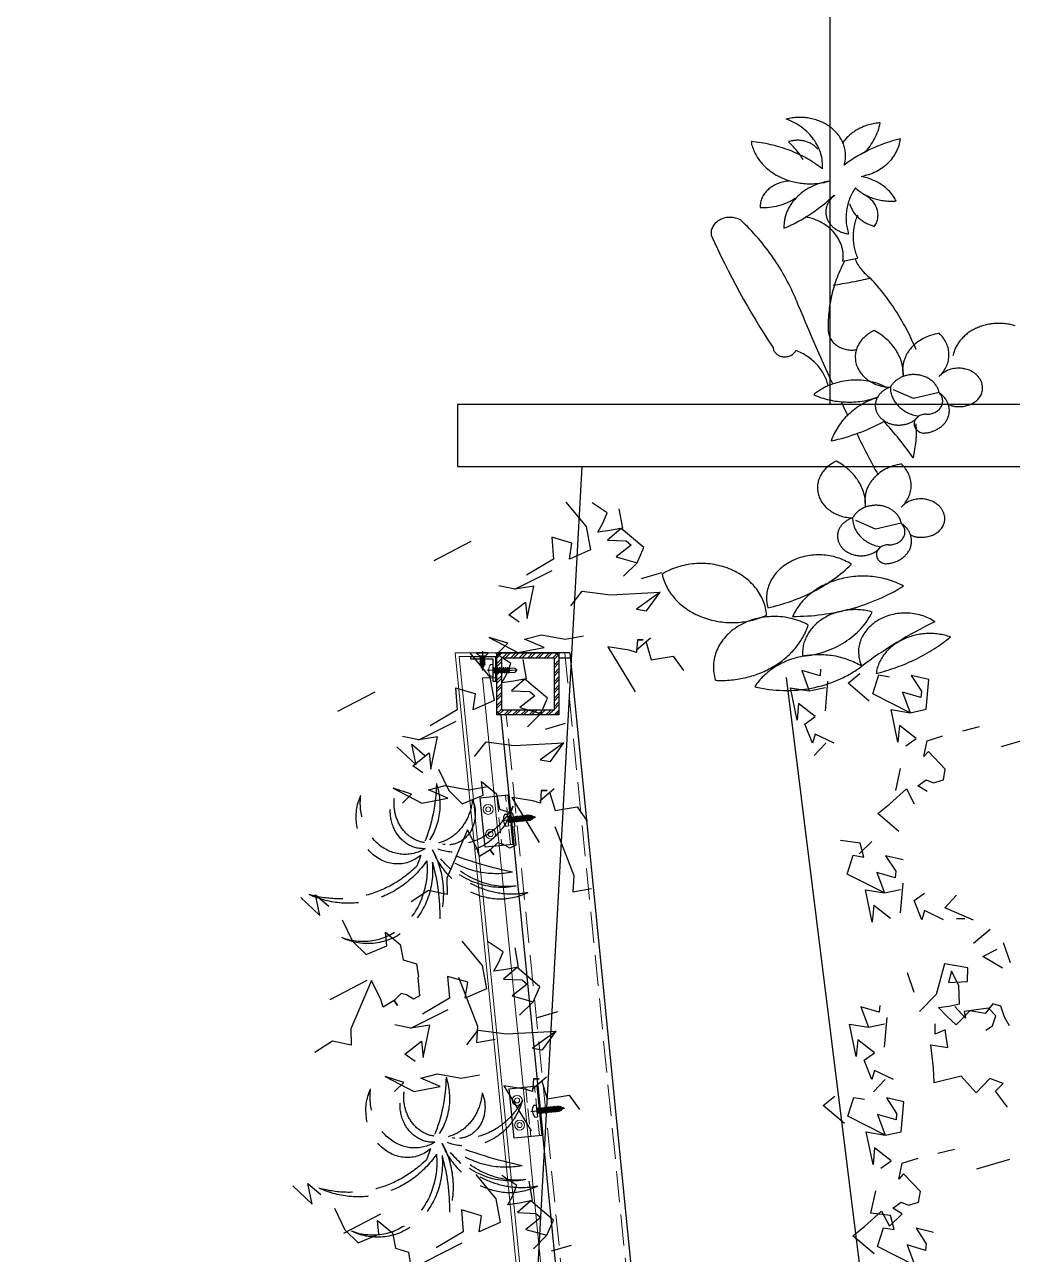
# Model space of a CAD drawing. Header units: millimetres. Extents: x 790977 to 1374007, y 14953 to 389123.
# Drawn here: x 1369493 to 1370288, y 49771 to 50761 of the extents above; entities that cross this region are included whole.
import ezdxf

# ---------------------------------------------------------------- set-up
doc = ezdxf.new("R2010")
doc.units = ezdxf.units.MM
doc.header["$LTSCALE"] = 1000
for name, pattern in [('3', [10, 3, -2, 3, -2]), ('CENTER', [2, 1.25, -0.25, 0.25, -0.25]), ('DASH', [0.35, 0.25, -0.1])]:
    doc.linetypes.add(name, pattern=pattern)
for name, color, linetype, lineweight in [('A-DETL-PATT', 8, 'Continuous', 9), ('C-DASH', 8, 'DASH', 15), ('C-DTAL-FRAM', 3, 'Continuous', 25), ('C-DTAL-HACH', 9, 'Continuous', 15), ('C-DTAL-HDWR', 6, 'Continuous', 18), ('C-DTAL-META', 5, 'Continuous', 18), ('C-DTAL-SEAL', 8, 'Continuous', 18)]:
    doc.layers.add(name, color=color, linetype=linetype, lineweight=lineweight)
for name, color, linetype in [('C-DSCB', 4, 'Continuous'), ('C-sheet(通用-图框)', 7, 'Continuous'), ('SEE', 3, 'Continuous'), ('中粗线', 2, 'Continuous'), ('植物', 93, 'Continuous'), ('立面外轮廓线', 252, 'Continuous')]:
    doc.layers.add(name, color=color, linetype=linetype)

# ---------------------------------------------------------------- blocks, each defined once
blk = doc.blocks.new('50x50x4')
at = {"layer": 'C-DTAL-HACH'}
h = blk.add_hatch(dxfattribs=at)
h.set_pattern_fill('ANSI32', color=256, angle=180)
h.set_pattern_definition([(225, (67074.8724, 15399.869), (3.36759605, -3.36759605), []), (225, (67072.6273, 15399.869), (3.36759605, -3.36759605), [])])
h.paths.add_polyline_path([(21, 4), (-21, 4), (-21, 46), (21, 46)], flags=16)
edge = h.paths.add_edge_path()
edge.add_line((21, 0), (-21, 0))
edge.add_arc((-21, 4), 4, 180, 270, ccw=False)
edge.add_line((-25, 4), (-25, 46))
edge.add_arc((-21, 46), 4, 90, 180, ccw=False)
edge.add_line((-21, 50), (21, 50))
edge.add_arc((21, 46), 4, 0, 90, ccw=False)
edge.add_line((25, 46), (25, 4))
edge.add_arc((21, 4), 4, -90, 0, ccw=False)
at = {"layer": 'C-DTAL-FRAM'}
blk.add_lwpolyline([(21, 0), (-21, 0, -0.414214), (-25, 4), (-25, 46, -0.414214), (-21, 50), (21, 50, -0.414214), (25, 46), (25, 4, -0.414214)], format="xyb", close=True, dxfattribs=at)
blk.add_lwpolyline([(21, 4), (-21, 4), (-21, 46), (21, 46)], close=True, dxfattribs=at)
at = {"layer": 'Defpoints'}
blk.add_lwpolyline([(25, 0), (-25, 0), (-25, 50), (25, 50)], close=True, dxfattribs=at)
blk = doc.blocks.new('ewqeqe')
at = {"color": 8, "linetype": '3', "ltscale": 10}
for p, q in [((174909.93, 55282.87), (174913.05, 55283.46)), ((174924.86, 55253.79), (174920.67, 55255.59)), ((174930.3, 55255.02), (174924.86, 55253.79)), ((174851.32, 55231.86), (174855.59, 55226.7)), ((174860.04, 55229.55), (174856.84, 55231.68)), ((174859.15, 55227.41), (174860.04, 55229.55)), ((174862.54, 55230.44), (174863.25, 55226.34)), ((174855.59, 55226.7), (174856.48, 55221.72)), ((174858.09, 55225.45), (174859.15, 55227.41)), ((174862.98, 55226.29), (174860.13, 55223.8)), ((174863.25, 55226.34), (174860.58, 55225.81)), ((174867.79, 55222.2), (174862.98, 55226.29)), ((174916.87, 55226.13), (174912.67, 55227.92)), ((174922.3, 55227.35), (174916.87, 55226.13)), ((174852.56, 55223.14), (174848.29, 55224.39)), ((174848.29, 55224.39), (174848.65, 55219.76)), ((174860.58, 55225.81), (174858.09, 55225.45)), ((174860.13, 55223.8), (174864.05, 55223.62)), ((174831.19, 55223.5), (174823.35, 55219.4)), ((174852.03, 55219.76), (174852.56, 55223.14)), ((174856.48, 55221.72), (174852.03, 55219.76)), ((174865.12, 55222.73), (174861.91, 55220.24)), ((174864.05, 55223.62), (174865.12, 55222.73)), ((174866.37, 55219), (174867.79, 55222.2)), ((174848.65, 55219.76), (174842.95, 55216.38)), ((174861.91, 55220.24), (174866.37, 55219)), ((174863.52, 55216.15), (174866.37, 55219)), ((174840.52, 55213.39), (174848.41, 55217.37)), ((174871.53, 55216.86), (174867.26, 55215.61)), ((174840.52, 55213.39), (174837.09, 55214.1)), ((174844.5, 55214.04), (174840.52, 55213.39)), ((174843.07, 55207.17), (174844.5, 55214.04)), ((174839.25, 55207.95), (174842.75, 55210.69)), ((174842.75, 55210.69), (174843.07, 55207.17)), ((174852.35, 55209.91), (174854.75, 55212.98)), ((174854.75, 55212.98), (174860.72, 55212.22)), ((174860.72, 55212.22), (174871.23, 55212.76)), ((174871.23, 55212.76), (174866.24, 55209.2)), ((174868.38, 55208.84), (174871.23, 55212.76)), ((174866.24, 55209.2), (174868.38, 55208.84)), ((174841.42, 55206.39), (174839.25, 55207.95)), ((174839.01, 55201.95), (174835.09, 55203.19)), ((174835.09, 55203.19), (174841.15, 55199.99)), ((174842.57, 55202.84), (174846.14, 55203.73)), ((174846.14, 55203.73), (174851.12, 55202.84)), ((174851.12, 55202.84), (174855.04, 55203.55)), ((174869.19, 55203.07), (174866.17, 55200.4)), ((174837.05, 55199.99), (174839.01, 55201.95)), ((174841.15, 55199.99), (174846.67, 55201.06)), ((174846.67, 55201.06), (174842.57, 55202.84)), ((174864.66, 55200.52), (174860.21, 55201.23)), ((174860.21, 55201.23), (174865.97, 55191.7)), ((174866.26, 55199.99), (174864.66, 55200.52)), ((174866.44, 55202.66), (174866.26, 55199.99)), ((174866.44, 55202.66), (174867.69, 55202.66)), ((174867.69, 55202.66), (174866.44, 55202.66)), ((174868.19, 55202.43), (174869.36, 55198.47)), ((174830.95, 55199.96), (174835.23, 55194.8)), ((174839.68, 55197.65), (174836.47, 55199.78)), ((174838.79, 55195.51), (174839.68, 55197.65)), ((174842.17, 55198.54), (174842.88, 55194.44)), ((174869.36, 55198.47), (174874.04, 55199.23)), ((174874.04, 55199.23), (174876.19, 55196.2)), ((174837.72, 55193.55), (174838.79, 55195.51)), ((174901.22, 55196.2), (174902.8, 55191.86)), ((174905.11, 55195.05), (174901.22, 55196.2)), ((174905.21, 55196.44), (174905.11, 55195.05)), ((174911.04, 55193.51), (174913.54, 55195.52)), ((174916.24, 55191.25), (174917.54, 55195.24)), ((174917.54, 55195.24), (174919.77, 55194.87)), ((174924.41, 55195.13), (174926.55, 55191.84)), ((174928.09, 55194.27), (174924.41, 55195.13)), ((174832.2, 55191.24), (174827.92, 55192.48)), ((174827.92, 55192.48), (174828.28, 55187.86)), ((174835.23, 55194.8), (174836.12, 55189.81)), ((174840.21, 55193.91), (174837.72, 55193.55)), ((174842.62, 55194.39), (174839.77, 55191.9)), ((174842.88, 55194.44), (174840.21, 55193.91)), ((174847.43, 55190.3), (174842.62, 55194.39)), ((174898.82, 55192.52), (174902.8, 55191.86)), ((174900.25, 55185.65), (174898.82, 55192.52)), ((174902.8, 55191.86), (174906.23, 55192.57)), ((174906.23, 55187.64), (174906.76, 55193.93)), ((174915.51, 55189.71), (174911.04, 55193.51)), ((174927.57, 55187.97), (174928.09, 55194.27)), ((174810.83, 55191.59), (174802.99, 55187.5)), ((174831.66, 55187.86), (174832.2, 55191.24)), ((174839.77, 55191.9), (174843.69, 55191.72)), ((174844.75, 55190.83), (174841.55, 55188.34)), ((174843.69, 55191.72), (174844.75, 55190.83)), ((174846, 55187.09), (174847.43, 55190.3)), ((174924.14, 55187.26), (174916.24, 55191.25)), ((174922.55, 55191.61), (174924.14, 55187.26)), ((174926.45, 55190.46), (174922.55, 55191.61)), ((174926.55, 55191.84), (174926.45, 55190.46)), ((174828.28, 55187.86), (174822.58, 55184.47)), ((174836.12, 55189.81), (174831.66, 55187.86)), ((174841.55, 55188.34), (174846, 55187.09)), ((174900.57, 55189.17), (174900.25, 55185.65)), ((174904.07, 55186.42), (174900.57, 55189.17)), ((174920.16, 55187.92), (174924.14, 55187.26)), ((174921.58, 55181.05), (174920.16, 55187.92)), ((174924.14, 55187.26), (174927.57, 55187.97)), ((174820.16, 55181.49), (174828.05, 55185.47)), ((174843.15, 55184.25), (174846, 55187.09)), ((174851.17, 55184.96), (174846.89, 55183.71)), ((174901.9, 55184.86), (174904.07, 55186.42)), ((174903.53, 55180.77), (174901.9, 55184.86)), ((174820.16, 55181.49), (174816.72, 55182.19)), ((174824.13, 55182.14), (174820.16, 55181.49)), ((174822.71, 55175.27), (174824.13, 55182.14)), ((174904.1, 55182.71), (174903.53, 55180.77)), ((174908.12, 55180.77), (174904.1, 55182.71)), ((174921.91, 55184.57), (174921.58, 55181.05)), ((174925.41, 55181.82), (174921.91, 55184.57)), ((174927.75, 55181.29), (174931.12, 55182.39)), ((174935.32, 55183.42), (174938.86, 55184.3)), ((174943.52, 55180.12), (174950.51, 55182.15)), ((174815.52, 55180.06), (174819.61, 55176.19)), ((174818.67, 55180.56), (174821.46, 55178.18)), ((174819.61, 55176.19), (174818.67, 55180.56)), ((174831.99, 55178.01), (174834.39, 55181.08)), ((174834.39, 55181.08), (174840.36, 55180.32)), ((174840.36, 55180.32), (174850.87, 55180.85)), ((174850.87, 55180.85), (174845.88, 55177.29)), ((174848.02, 55176.94), (174850.87, 55180.85)), ((174903.86, 55178.16), (174906.34, 55180.81)), ((174923.24, 55180.27), (174925.41, 55181.82)), ((174927.07, 55177.95), (174927.75, 55181.29)), ((174818.88, 55176.04), (174822.38, 55178.79)), ((174822.38, 55178.79), (174822.71, 55175.27)), ((174845.88, 55177.29), (174848.02, 55176.94)), ((174928.02, 55179.07), (174927.07, 55177.95)), ((174931.61, 55175.29), (174928.02, 55179.07)), ((174821.05, 55174.49), (174818.88, 55176.04)), ((174824.33, 55175.32), (174826.51, 55170.75)), ((174921.14, 55170.76), (174922.16, 55175.44)), ((174931.24, 55173.05), (174931.61, 55175.29)), ((174822.21, 55170.93), (174825.77, 55171.82)), ((174825.77, 55171.82), (174830.76, 55170.93)), ((174830.76, 55170.93), (174834.68, 55171.65)), ((174833.76, 55169.81), (174833.46, 55172.67)), ((174833.46, 55172.67), (174836.61, 55170.1)), ((174925.8, 55171.78), (174927.54, 55173.03)), ((174927.77, 55170.56), (174925.8, 55171.78)), ((174927.54, 55173.03), (174929.09, 55172.39)), ((174929.09, 55172.39), (174931.24, 55173.05)), ((174818.65, 55170.04), (174814.73, 55171.29)), ((174814.73, 55171.29), (174820.78, 55168.09)), ((174816.69, 55168.09), (174818.65, 55170.04)), ((174820.78, 55168.09), (174826.31, 55169.15)), ((174826.31, 55169.15), (174822.21, 55170.93)), ((174826.51, 55170.75), (174829.37, 55167.98)), ((174829.37, 55167.98), (174833.76, 55169.81)), ((174836.61, 55170.1), (174837.22, 55166.81)), ((174844.29, 55168.62), (174839.84, 55169.33)), ((174839.84, 55169.33), (174845.61, 55159.79)), ((174848.83, 55171.17), (174845.8, 55168.5)), ((174846.08, 55170.76), (174845.9, 55168.09)), ((174846.08, 55170.76), (174847.32, 55170.76)), ((174847.32, 55170.76), (174846.08, 55170.76)), ((174847.82, 55170.53), (174849, 55166.57)), ((174919.81, 55167.92), (174923.41, 55171.16)), ((174923.41, 55171.16), (174925.05, 55167.95)), ((174837.22, 55166.81), (174840.02, 55165.97)), ((174845.9, 55168.09), (174844.29, 55168.62)), ((174849, 55166.57), (174853.67, 55167.33)), ((174853.67, 55167.33), (174855.83, 55164.3)), ((174917.31, 55165.91), (174919.81, 55167.92)), ((174840.02, 55165.97), (174840.46, 55163.22)), ((174921.79, 55162.11), (174917.31, 55165.91)), ((174830.5, 55162.43), (174826.11, 55152.19)), ((174832.52, 55158.4), (174830.5, 55162.43)), ((174840.46, 55163.22), (174840.31, 55163.11)), ((174840.31, 55163.11), (174840.69, 55159.22)), ((174848.97, 55163.16), (174852.95, 55152.75)), ((174836.82, 55159.73), (174835.29, 55158.2)), ((174837.92, 55159.42), (174836.82, 55159.73)), ((174839.43, 55158.54), (174837.92, 55159.42)), ((174840.69, 55159.22), (174839.43, 55158.54)), ((174913.56, 55159.64), (174909.44, 55160.19)), ((174913.35, 55157.38), (174916.07, 55159.99)), ((174914.35, 55156.7), (174913.56, 55159.64)), ((174833.02, 55156.79), (174832.52, 55158.4)), ((174835.29, 55158.2), (174833.02, 55156.79)), ((174835.29, 55158.2), (174836.02, 55157.19)), ((174836.02, 55157.19), (174835.29, 55158.2)), ((174910.82, 55153.07), (174912.11, 55157.07)), ((174912.11, 55157.07), (174914.35, 55156.7)), ((174922.67, 55156.09), (174918.98, 55156.96)), ((174918.98, 55156.96), (174921.12, 55153.67)), ((174921.02, 55152.28), (174917.13, 55153.43)), ((174917.13, 55153.43), (174918.71, 55149.09)), ((174921.12, 55153.67), (174921.02, 55152.28)), ((174826.11, 55152.19), (174826.18, 55148.73)), ((174852.95, 55152.75), (174852.75, 55149.3)), ((174918.71, 55149.09), (174910.82, 55153.07)), ((174922.15, 55144.87), (174922.67, 55151.16)), ((174798.3, 55148.66), (174801.1, 55146.28)), ((174799.24, 55144.29), (174798.3, 55148.66)), ((174822.25, 55149.64), (174818.53, 55147.19)), ((174826.18, 55148.73), (174822.25, 55149.64)), ((174852.75, 55149.3), (174856.72, 55150.05)), ((174916.16, 55142.88), (174914.74, 55149.75)), ((174914.74, 55149.75), (174918.71, 55149.09)), ((174918.71, 55149.09), (174922.15, 55149.8)), ((174925.02, 55147.49), (174927.19, 55149.05)), ((174931.48, 55145.96), (174933.96, 55148.61)), ((174795.16, 55148.15), (174799.24, 55144.29)), ((174916.48, 55146.4), (174916.16, 55142.88)), ((174919.99, 55143.65), (174916.48, 55146.4)), ((174926.64, 55143.39), (174925.02, 55147.49)), ((174937.55, 55143.3), (174931.48, 55145.96)), ((174803.96, 55143.42), (174806.15, 55138.85)), ((174927.22, 55145.34), (174926.64, 55143.39)), ((174931.24, 55143.4), (174927.22, 55145.34)), ((174933.96, 55143.69), (174935.74, 55143.65)), ((174813.39, 55137.91), (174813.09, 55140.76)), ((174813.09, 55140.76), (174816.25, 55138.2)), ((174941.1, 55141.36), (174937.55, 55138.37)), ((174806.15, 55138.85), (174809.01, 55136.08)), ((174809.01, 55136.08), (174813.39, 55137.91)), ((174816.25, 55138.2), (174816.85, 55134.91)), ((174829.3, 55138.91), (174833.58, 55133.74)), ((174838.03, 55136.59), (174834.82, 55138.73)), ((174945.44, 55134.3), (174943.96, 55138.5)), ((174837.14, 55134.46), (174838.03, 55136.59)), ((174840.52, 55137.48), (174841.23, 55133.39)), ((174939.52, 55135.62), (174942.58, 55137.16)), ((174943.71, 55133.15), (174939.52, 55135.62)), ((174816.85, 55134.91), (174819.65, 55134.07)), ((174819.65, 55134.07), (174820.09, 55131.31)), ((174833.58, 55133.74), (174834.47, 55128.76)), ((174836.07, 55132.5), (174837.14, 55134.46)), ((174838.56, 55132.85), (174836.07, 55132.5)), ((174840.97, 55133.34), (174838.12, 55130.84)), ((174841.23, 55133.39), (174838.56, 55132.85)), ((174845.78, 55129.24), (174840.97, 55133.34)), ((174931.42, 55134.07), (174929.71, 55127.59)), ((174936.38, 55133.26), (174931.42, 55134.07)), ((174932.95, 55132.55), (174932.29, 55130.1)), ((174934.49, 55129.48), (174932.95, 55132.55)), ((174936.29, 55130.34), (174936.38, 55133.26)), ((174809.17, 55130.54), (174801.34, 55126.45)), ((174810.14, 55130.53), (174805.75, 55120.29)), ((174812.15, 55126.5), (174810.14, 55130.53)), ((174820.09, 55131.31), (174819.95, 55131.21)), ((174819.95, 55131.21), (174820.33, 55127.32)), ((174830.55, 55130.18), (174826.27, 55131.43)), ((174826.27, 55131.43), (174826.63, 55126.8)), ((174828.6, 55131.26), (174832.59, 55120.85)), ((174830.01, 55126.8), (174830.55, 55130.18)), ((174838.12, 55130.84), (174842.03, 55130.67)), ((174842.03, 55130.67), (174843.1, 55129.78)), ((174925.05, 55127.98), (174923.58, 55132.18)), ((174932.29, 55130.1), (174936.29, 55130.34)), ((174816.46, 55127.83), (174814.93, 55126.3)), ((174817.55, 55127.52), (174816.46, 55127.83)), ((174819.07, 55126.63), (174817.55, 55127.52)), ((174834.47, 55128.76), (174830.01, 55126.8)), ((174843.1, 55129.78), (174839.9, 55127.28)), ((174844.35, 55126.04), (174845.78, 55129.24)), ((174929.71, 55127.59), (174926.18, 55123.96)), ((174934.62, 55125.63), (174934.49, 55129.48)), ((174812.65, 55124.89), (174812.15, 55126.5)), ((174814.93, 55126.3), (174812.65, 55124.89)), ((174814.93, 55126.3), (174815.65, 55125.28)), ((174815.65, 55125.28), (174814.93, 55126.3)), ((174820.33, 55127.32), (174819.07, 55126.63)), ((174826.63, 55126.8), (174820.93, 55123.42)), ((174839.9, 55127.28), (174844.35, 55126.04)), ((174841.5, 55123.19), (174844.35, 55126.04)), ((174913.74, 55125.01), (174915.32, 55120.66)), ((174917.63, 55123.85), (174913.74, 55125.01)), ((174917.74, 55125.24), (174917.63, 55123.85)), ((174930.15, 55124.84), (174932.37, 55125.11)), ((174931.9, 55123.02), (174930.15, 55124.84)), ((174932.37, 55125.11), (174934.62, 55125.63)), ((174935.92, 55122.55), (174933.61, 55125.04)), ((174941.64, 55125.63), (174940.03, 55123.59)), ((174943.34, 55125.09), (174941.64, 55125.63)), ((174944.11, 55122.79), (174943.34, 55125.09)), ((174818.5, 55120.43), (174826.4, 55124.41)), ((174849.52, 55123.9), (174845.24, 55122.66)), ((174918.76, 55116.44), (174919.28, 55122.74)), ((174933.89, 55121.16), (174931.9, 55123.02)), ((174936.8, 55124.13), (174933.89, 55121.16)), ((174940.73, 55124.68), (174935.57, 55123.97)), ((174935.57, 55123.97), (174935.92, 55122.55)), ((174940.03, 55123.59), (174936.8, 55124.13)), ((174942.33, 55123.08), (174940.73, 55124.68)), ((174941.62, 55120.94), (174942.33, 55123.08)), ((174945.21, 55120.95), (174944.11, 55122.79)), ((174805.75, 55120.29), (174805.82, 55116.83)), ((174818.5, 55120.43), (174815.07, 55121.14)), ((174822.48, 55121.09), (174818.5, 55120.43)), ((174821.06, 55114.22), (174822.48, 55121.09)), ((174830.34, 55116.95), (174832.73, 55120.03)), ((174832.59, 55120.85), (174832.38, 55117.4)), ((174832.73, 55120.03), (174838.71, 55119.26)), ((174838.71, 55119.26), (174849.22, 55119.8)), ((174849.22, 55119.8), (174844.23, 55116.24)), ((174846.37, 55115.88), (174849.22, 55119.8)), ((174911.35, 55121.32), (174915.32, 55120.66)), ((174912.77, 55114.45), (174911.35, 55121.32)), ((174915.32, 55120.66), (174918.76, 55121.37)), ((174929.44, 55119.21), (174929.44, 55121.35)), ((174931.58, 55120.1), (174929.44, 55119.21)), ((174932.12, 55116.36), (174931.58, 55120.1)), ((174940.2, 55120.05), (174941.62, 55120.94)), ((174801.88, 55117.73), (174798.16, 55115.29)), ((174805.82, 55116.83), (174801.88, 55117.73)), ((174817.23, 55114.99), (174820.73, 55117.74)), ((174820.73, 55117.74), (174821.06, 55114.22)), ((174832.38, 55117.4), (174836.35, 55118.15)), ((174913.1, 55117.97), (174912.77, 55114.45)), ((174916.6, 55115.22), (174913.1, 55117.97)), ((174819.4, 55113.43), (174817.23, 55114.99)), ((174844.23, 55116.24), (174846.37, 55115.88)), ((174914.43, 55113.66), (174916.6, 55115.22)), ((174929.09, 55112.09), (174928.55, 55116.9)), ((174928.55, 55116.9), (174932.12, 55116.36)), ((174916.05, 55109.57), (174914.43, 55113.66)), ((174929.27, 55108.89), (174929.09, 55112.09)), ((174817, 55108.99), (174813.08, 55110.24)), ((174813.08, 55110.24), (174819.13, 55107.03)), ((174820.56, 55109.88), (174824.12, 55110.77)), ((174824.66, 55108.1), (174820.56, 55109.88)), ((174824.12, 55110.77), (174829.11, 55109.88)), ((174829.11, 55109.88), (174833.03, 55110.59)), ((174847.18, 55110.12), (174844.15, 55107.45)), ((174844.43, 55109.7), (174844.25, 55107.03)), ((174844.43, 55109.7), (174845.67, 55109.7)), ((174845.67, 55109.7), (174844.43, 55109.7)), ((174846.17, 55109.47), (174847.34, 55105.52)), ((174916.63, 55111.52), (174916.05, 55109.57)), ((174916.39, 55106.96), (174918.87, 55109.61)), ((174920.65, 55109.58), (174916.63, 55111.52)), ((174934.97, 55110.31), (174929.27, 55108.89)), ((174938.17, 55106.75), (174934.97, 55110.31)), ((174941.02, 55109.78), (174938.17, 55106.75)), ((174943.87, 55108.71), (174941.02, 55109.78)), ((174815.04, 55107.03), (174817, 55108.99)), ((174819.13, 55107.03), (174824.66, 55108.1)), ((174842.64, 55107.57), (174838.19, 55108.28)), ((174838.19, 55108.28), (174843.96, 55098.74)), ((174844.25, 55107.03), (174842.64, 55107.57)), ((174942.27, 55107.11), (174943.87, 55108.71)), ((174944.76, 55103.73), (174942.27, 55107.11)), ((174847.34, 55105.52), (174852.02, 55106.27)), ((174852.02, 55106.27), (174854.18, 55103.24)), ((174905.76, 55104.07), (174908.26, 55106.08)), ((174910.24, 55100.27), (174905.76, 55104.07)), ((174910.97, 55101.81), (174912.27, 55105.8)), ((174912.27, 55105.8), (174914.5, 55105.43)), ((174919.14, 55105.69), (174921.28, 55102.4)), ((174922.82, 55104.83), (174919.14, 55105.69)), ((174922.3, 55098.53), (174922.82, 55104.83)), ((174918.87, 55097.82), (174910.97, 55101.81)), ((174917.28, 55102.17), (174918.87, 55097.82)), ((174921.18, 55101.02), (174917.28, 55102.17)), ((174921.28, 55102.4), (174921.18, 55101.02)), ((174914.89, 55098.48), (174918.87, 55097.82)), ((174916.31, 55091.61), (174914.89, 55098.48)), ((174918.87, 55097.82), (174922.3, 55098.53)), ((174916.64, 55095.13), (174916.31, 55091.61)), ((174920.14, 55092.38), (174916.64, 55095.13)), ((174930.05, 55093.98), (174933.59, 55094.86)), ((174917.97, 55090.83), (174920.14, 55092.38)), ((174921.8, 55088.51), (174922.48, 55091.85)), ((174922.48, 55091.85), (174925.85, 55092.95)), ((174938.25, 55090.68), (174945.24, 55092.71)), ((174832.21, 55089.47), (174836.49, 55084.31)), ((174840.94, 55087.15), (174837.73, 55089.29)), ((174922.75, 55089.63), (174921.8, 55088.51)), ((174926.34, 55085.85), (174922.75, 55089.63)), ((174793.5, 55087.1), (174797.59, 55083.23)), ((174796.65, 55087.6), (174799.45, 55085.22)), ((174797.59, 55083.23), (174796.65, 55087.6)), ((174840.05, 55085.02), (174840.94, 55087.15)), ((174843.43, 55088.04), (174844.15, 55083.95)), ((174915.87, 55081.32), (174916.89, 55086)), ((174925.97, 55083.61), (174926.34, 55085.85)), ((174836.49, 55084.31), (174837.38, 55079.32)), ((174838.98, 55083.06), (174840.05, 55085.02)), ((174841.47, 55083.42), (174838.98, 55083.06)), ((174843.88, 55083.9), (174841.03, 55081.41)), ((174844.15, 55083.95), (174841.47, 55083.42)), ((174848.69, 55079.8), (174843.88, 55083.9)), ((174920.53, 55082.34), (174922.27, 55083.59)), ((174922.27, 55083.59), (174923.82, 55082.95)), ((174923.82, 55082.95), (174925.97, 55083.61)), ((174802.31, 55082.36), (174804.49, 55077.79)), ((174812.09, 55081.1), (174804.25, 55077.01)), ((174833.46, 55080.75), (174829.19, 55081.99)), ((174829.19, 55081.99), (174829.54, 55077.36)), ((174832.93, 55077.36), (174833.46, 55080.75)), ((174841.03, 55081.41), (174844.95, 55081.23)), ((174844.95, 55081.23), (174846.02, 55080.34)), ((174914.54, 55078.48), (174918.13, 55081.72)), ((174919.99, 55080.77), (174915.87, 55081.32)), ((174918.13, 55081.72), (174919.78, 55078.51)), ((174919.78, 55078.51), (174922.5, 55081.12)), ((174920.78, 55077.83), (174919.99, 55080.77)), ((174922.5, 55081.12), (174920.53, 55082.34)), ((174811.74, 55076.85), (174811.44, 55079.71)), ((174811.44, 55079.71), (174814.6, 55077.15)), ((174837.38, 55079.32), (174832.93, 55077.36)), ((174846.02, 55080.34), (174842.81, 55077.85)), ((174847.26, 55076.6), (174848.69, 55079.8)), ((174912.04, 55076.47), (174914.54, 55078.48)), ((174917.25, 55074.2), (174918.54, 55078.2)), ((174918.54, 55078.2), (174920.78, 55077.83)), ((174929.1, 55077.23), (174925.41, 55078.09)), ((174925.41, 55078.09), (174927.55, 55074.8)), ((174804.49, 55077.79), (174807.36, 55075.02)), ((174807.36, 55075.02), (174811.74, 55076.85)), ((174814.6, 55077.15), (174815.2, 55073.86)), ((174829.54, 55077.36), (174823.84, 55073.98)), ((174842.81, 55077.85), (174847.26, 55076.6)), ((174844.41, 55073.75), (174847.26, 55076.6)), ((174916.52, 55072.67), (174912.04, 55076.47)), ((174815.2, 55073.86), (174818, 55073.01)), ((174818, 55073.01), (174818.44, 55070.26)), ((174821.42, 55070.99), (174829.31, 55074.98)), ((174852.43, 55074.46), (174848.15, 55073.22)), ((174925.14, 55070.22), (174917.25, 55074.2)), ((174927.45, 55073.41), (174923.56, 55074.57)), ((174923.56, 55074.57), (174925.14, 55070.22)), ((174927.55, 55074.8), (174927.45, 55073.41))]:
    blk.add_line(p, q, dxfattribs=at)
at = {"color": 8}
blk.add_line((174897.91, 55194.74), (174920.27, 55015.89), dxfattribs=at)
at = {"color": 8, "linetype": '3', "ltscale": 10}
for centre, major_axis, start_param, end_param in [((174900.79, 55305.24), (-9.71, 0), 2.884079, 5.010535), ((174892.56, 55303.04), (13.07, 0), -0.060443, 1.14739), ((174918.71, 55303.76), (-10.13, 0), -1.485833, -0.522874), ((174900.88, 55314.52), (-17.21, 0), 2.483079, 2.974822), ((174903.01, 55309.76), (-12.66, 0), 0.152642, 1.89594), ((174887.91, 55286.96), (-25.66, 0), 3.950996, 4.611468), ((174900.31, 55304.05), (-5.3, 0), 3.751022, 5.077121), ((174881.18, 55295.58), (-22.94, 0), 3.621312, 3.862566), ((174931.18, 55283.88), (31.33, 0), 1.864859, 2.305786), ((174911.36, 55309.52), (10.77, 0), -1.345373, -0.081765), ((174898.99, 55294.35), (-6.58, 0), -1.48268, 0.024335), ((174909.28, 55290.14), (-11.83, 0), -1.381062, 0.030964), ((174911.47, 55292.24), (10.55, 0), 0.395209, 1.351201), ((174881.75, 55315.25), (34.39, 0), -1.096503, -0.701782), ((174911.96, 55293.28), (5.64, 0), 2.288657, 4.564338), ((174926.33, 55292.05), (-15.74, 0), -0.507402, 0.263561), ((174920.13, 55303.93), (-10.07, 0), 0.721757, 1.678472), ((174911.32, 55292.61), (-6.05, 0), 2.649511, 4.206122), ((174893.06, 55303.15), (-10.77, 0), 1.511356, 2.25395), ((174919.05, 55296.46), (7.87, 0), 3.364662, 4.403045), ((174886.06, 55288.79), (-4.03, 0), 4.128579, 6.411222), ((174843.27, 55258.75), (-59.9, 0), 3.466329, 3.862215), ((174899.7, 55283.89), (10.3, 0), -0.119491, 1.344396), ((174928.42, 55288.05), (16.33, 0), 2.796999, 3.486186), ((175077.78, 55348.22), (208.55, 0), 3.494304, 3.645442), ((174947.74, 55269.21), (40.92, 0), 2.723625, 3.175224), ((174922.48, 55285.87), (-10.39, 0), 0.286881, 0.868246), ((174893.05, 55347.23), (84.89, 0), -1.39501, -1.299909), ((174865.24, 55247.34), (63.48, 0), 0.323943, 0.650383), ((175388.6, 55411.27), (515.5, 0), 3.466329, 3.510478), ((174911.86, 55268.21), (-5.02, 0), 0.033631, 1.779832), ((174920.25, 55262.55), (-7.7, 0), -1.067966, 1.535743), ((174909.41, 55258.8), (13.33, 0), -0.032139, 1.006465), ((174942.96, 55261.51), (9.85, 0), 1.210559, 2.980072), ((174932.01, 55259.87), (-9.44, 0), -1.388157, 0.182988), ((174924.12, 55263.02), (-8.27, 0), 2.414523, 3.868662), ((174897.64, 55264.67), (2.49, 0), 3.188999, 5.941795), ((174894.58, 55254.69), (12.41, 0), 0.179945, 1.12041), ((174934.42, 55255.98), (-5.08, 0), 3.46075, 5.658924), ((174912.66, 55247.25), (12.54, 0), 1.019395, 2.360903), ((174924.94, 55254.33), (-5.43, 0), 3.295767, 5.864072), ((174921.78, 55252.3), (4.99, 0), 1.939386, 5.701389), ((174927.53, 55256.15), (7.55, 0), 3.139516, 4.501259), ((174926.7, 55251.25), (5.77, 0), -1.543282, 0.892945), ((174927.7, 55253.24), (3.36, 0), 4.665282, 6.960463), ((174934.76, 55256.02), (-4.74, 0), 1.583646, 3.472898), ((174911.21, 55266.18), (-15.83, 0), 1.080212, 1.970593), ((174923.64, 55241.16), (16.76, 0), 1.953879, 2.875387), ((175388.6, 55411.27), (-515.5, 0), 0.378263, 0.385493), ((174934.36, 55255.45), (-4.08, 0), 1.028705, 1.682523), ((174927.45, 55248.42), (2.44, 0), 1.532587, 4.466616), ((174898.65, 55273.78), (35.96, 0), -1.323122, -0.982495), ((174846.58, 55203.44), (90.49, 0), 0.526626, 0.649968), ((174894.82, 55246.62), (30.68, 0), -0.213332, 0.070631), ((175388.6, 55411.27), (-515.5, 0), 0.395329, 0.417478), ((174912.25, 55234.89), (7.7, 0), 2.073626, 4.677335), ((174901.42, 55231.14), (-13.33, 0), 3.109454, 4.148058), ((174924.02, 55232.21), (9.44, 0), 1.753435, 3.324581), ((174916.12, 55235.35), (8.27, 0), -0.72707, 0.72707), ((174926.42, 55228.31), (-5.08, 0), 3.46075, 5.658924), ((174916.94, 55226.66), (5.43, 0), 0.154174, 2.722479), ((174926.76, 55228.36), (-4.74, 0), 1.583646, 3.472898), ((174913.78, 55224.63), (4.99, 0), 1.939386, 5.701389), ((174919.53, 55228.48), (7.55, 0), 3.139516, 4.501259), ((174918.7, 55223.58), (5.77, 0), -1.543282, 0.892945), ((174919.71, 55225.57), (3.36, 0), 4.665282, 6.960463), ((174926.37, 55227.79), (4.08, 0), 4.170298, 4.824116), ((174904.81, 55211.5), (-11.05, 0), 4.036461, 6.504942), ((174919.46, 55220.76), (-2.44, 0), 4.67418, 7.608209), ((174879.89, 55207.31), (-13.89, 0), 3.190616, 5.347759), ((174885.53, 55237.14), (-34.36, 0), 1.82078, 2.437437), ((174886.5, 55218.88), (-15.1, 0), 0.183069, 2.072121), ((174914.17, 55202.93), (15.94, 0), 1.000771, 2.776875), ((174899.51, 55239.92), (-38.84, 0), 1.564845, 2.212801), ((174895.42, 55196.92), (-12.89, 0), 4.121509, 6.548483), ((174912.51, 55199.83), (-11.13, 0), 4.38036, 6.352049), ((174899.29, 55214.16), (18.14, 0), -1.454094, -0.379868), ((174923.15, 55200.12), (-9.91, 0), 4.028765, 6.659355), ((174884.13, 55209.99), (19.14, 0), 4.65216, 6.017832), ((174976.75, 55139.25), (93.78, 0), 2.100044, 2.304891), ((174928.33, 55194.53), (-11.42, 0), 4.317701, 6.174005), ((174906.23, 55225.62), (37.74, 0), -1.282076, -0.792589), ((174904.89, 55186.69), (-15.45, 0), 4.087603, 5.792273), ((174897.91, 55211.74), (-23.81, 0), 1.288091, 2.308599)]:
    blk.add_ellipse(centre, major_axis=major_axis, ratio=0.830793, start_param=start_param, end_param=end_param, dxfattribs=at)
at = {"layer": '植物', "color": 8, "linetype": 'DASH', "ltscale": 0.05}
for p, q in [((174820.56, 55157.04), (174819.73, 55154.76)), ((174822.62, 55094.88), (174821.78, 55092.6))]:
    blk.add_line(p, q, dxfattribs=at)
at = {"layer": '植物', "color": 8, "linetype": 'DASH', "ltscale": 0.05, "extrusion": (0, 0, -1)}
for centre, major_axis, start_param, end_param in [((174795.53, 55174.2), (4.22, -32.18), -1.397555, -0.994939), ((174813.56, 55168.16), (1.65, -12.55), 4.494613, 5.594674), ((174815.38, 55164.9), (1.26, -9.61), -0.508968, 2.207984), ((174816.93, 55167.7), (1.36, -10.38), -0.375471, 1.881136), ((174820.81, 55166.09), (0.99, -7.58), 0.043664, 2.336475), ((174821.95, 55167.71), (1.04, -7.96), 0.234999, 2.069671), ((174821.83, 55170.51), (1.45, -11.07), -1.314284, 0.154862), ((174827.75, 55172.43), (1.92, -14.67), -1.111881, 0.429052), ((174826.11, 55166.15), (0.9, -6.83), 4.410807, 6.585406), ((174826.67, 55177.01), (2.31, -17.66), -0.888001, 0.244882), ((174836.83, 55165.21), (2.27, -17.32), -0.283672, 1.273404), ((174810.33, 55149.64), (2.24, -17.06), 4.301151, 5.182471), ((174853.63, 55259.61), (14.05, -107.16), 0.294146, 0.466425), ((174839.2, 55171.8), (2.99, -22.83), -0.052353, 0.944067), ((174837.07, 55170.64), (2.66, -20.26), -0.059037, 0.904266), ((174838.21, 55171.26), (2.71, -20.69), 0.00838, 0.918403), ((174835.85, 55176.31), (3.02, -23), -0.056876, 0.683741), ((174804.48, 55172.08), (3.28, -25.01), -0.758889, 0.495879), ((174802.37, 55177.52), (3.86, -29.47), -0.582523, 0.357811), ((174807.89, 55154.82), (2.09, -15.93), -1.524775, 0.438961), ((174808.9, 55154.58), (2.11, -16.11), -1.521744, 0.511123), ((174792.15, 55145.48), (4.83, -36.83), 4.549045, 4.875733), ((174797.58, 55112.04), (4.22, -32.18), -1.397555, -0.994939), ((174815.61, 55106), (1.65, -12.55), 4.494613, 5.594674), ((174817.44, 55102.74), (1.26, -9.61), -0.508968, 2.207984), ((174818.99, 55105.54), (1.36, -10.38), -0.375471, 1.881136), ((174822.87, 55103.93), (0.99, -7.58), 0.043664, 2.336475), ((174824, 55105.55), (1.04, -7.96), 0.234999, 2.069671), ((174823.89, 55108.35), (1.45, -11.07), -1.314284, 0.154862), ((174828.16, 55103.99), (0.9, -6.83), 4.410807, 6.585406), ((174829.81, 55110.27), (1.92, -14.67), -1.111881, 0.429052), ((174828.73, 55114.85), (2.31, -17.66), -0.888001, 0.244882), ((174838.88, 55103.04), (2.27, -17.32), -0.283672, 1.273404), ((174812.39, 55087.47), (2.24, -17.06), 4.301151, 5.182471), ((174855.69, 55197.45), (14.05, -107.16), 0.294146, 0.466425), ((174806.53, 55109.92), (3.28, -25.01), -0.758889, 0.495879), ((174809.94, 55092.66), (2.09, -15.93), -1.524775, 0.438961), ((174841.25, 55109.64), (2.99, -22.83), -0.052353, 0.944067), ((174839.13, 55108.48), (2.66, -20.26), -0.059037, 0.904266), ((174840.26, 55109.1), (2.71, -20.69), 0.00838, 0.918403), ((174837.91, 55114.15), (3.02, -23), -0.056876, 0.683741), ((174804.42, 55115.36), (3.86, -29.47), -0.582523, 0.357811), ((174810.96, 55092.42), (2.11, -16.11), -1.521744, 0.511123), ((174794.2, 55083.32), (4.83, -36.83), 4.549045, 4.875733)]:
    blk.add_ellipse(centre, major_axis=major_axis, ratio=0.871485, start_param=start_param, end_param=end_param, dxfattribs=at)
blk = doc.blocks.new('GB846-85-ST4_2×13-C-H')
at = {"color": 3, "linetype": 'Continuous'}
for p, q in [((-2.6, 4.7), (-2.6, -4.7)), ((-2.6, 4.7), (-2.4, 4.7)), ((-2.4, 4.7), (-2.4, -4.7)), ((-2.4, 4.7), (0, 2.3)), ((0, 2.3), (0, 1.75)), ((0.2, 1.55), (0.78, 1.55)), ((1.1, 2.11), (0.78, 1.55)), ((1.1, 2.11), (1.43, 1.55)), ((1.43, 1.55), (2.18, 1.55)), ((2.5, 2.11), (2.18, 1.55)), ((2.5, 2.11), (2.83, 1.55)), ((2.83, 1.55), (3.58, 1.55)), ((3.9, 2.11), (3.58, 1.55)), ((3.9, 2.11), (4.23, 1.55)), ((4.23, 1.55), (4.98, 1.55)), ((5.3, 2.11), (4.98, 1.55)), ((5.3, 2.11), (5.63, 1.55)), ((5.63, 1.55), (6.38, 1.55)), ((6.7, 2.11), (6.38, 1.55)), ((6.7, 2.11), (7.14, 1.35)), ((7.9, 1.03), (7.14, 1.35)), ((8.19, 1.52), (7.9, 1.03)), ((8.19, 1.52), (8.65, 0.73)), ((10.4, 0), (8.65, 0.73)), ((-2.6, -4.7), (-2.4, -4.7)), ((-2.4, -4.7), (0.13, -2.17)), ((0.27, -2.11), (0.3, -2.11)), ((0.62, -1.55), (0.3, -2.11)), ((0.62, -1.55), (1.37, -1.55)), ((1.37, -1.55), (1.7, -2.11)), ((2.02, -1.55), (1.7, -2.11)), ((2.02, -1.55), (2.77, -1.55)), ((2.77, -1.55), (3.1, -2.11)), ((3.42, -1.55), (3.1, -2.11)), ((3.42, -1.55), (4.17, -1.55)), ((4.17, -1.55), (4.5, -2.11)), ((4.82, -1.55), (4.5, -2.11)), ((4.82, -1.55), (5.57, -1.55)), ((5.57, -1.55), (5.9, -2.11)), ((6.22, -1.55), (5.9, -2.11)), ((6.22, -1.55), (6.66, -1.55)), ((6.99, -1.41), (6.66, -1.55)), ((6.99, -1.41), (7.27, -1.9)), ((7.73, -1.11), (7.27, -1.9)), ((8.31, -0.87), (7.73, -1.11)), ((8.31, -0.87), (8.59, -1.36)), ((9.05, -0.56), (8.59, -1.36)), ((10.4, 0), (9.05, -0.56))]:
    blk.add_line(p, q, dxfattribs=at)
at = {"color": 6, "linetype": 'Continuous'}
for p, q in [((0, 1.75), (0, -2.3)), ((0, 1.69), (0.62, -1.55)), ((0.78, 1.55), (1.37, -1.55)), ((1.1, 2.11), (1.7, -2.11)), ((1.43, 1.55), (2.02, -1.55)), ((2.18, 1.55), (2.77, -1.55)), ((2.5, 2.11), (3.1, -2.11)), ((2.83, 1.55), (3.42, -1.55)), ((3.58, 1.55), (4.17, -1.55)), ((3.9, 2.11), (4.5, -2.11)), ((4.23, 1.55), (4.82, -1.55)), ((4.98, 1.55), (5.57, -1.55)), ((5.3, 2.11), (5.9, -2.11)), ((5.63, 1.55), (6.22, -1.55)), ((6.38, 1.55), (6.99, -1.41)), ((6.7, 2.11), (7.27, -1.9)), ((7.14, 1.35), (7.73, -1.11)), ((7.9, 1.03), (8.31, -0.87)), ((8.19, 1.52), (8.59, -1.36)), ((8.65, 0.73), (9.05, -0.56)), ((0, 0), (0.3, -2.11))]:
    blk.add_line(p, q, dxfattribs=at)
at = {"color": 1, "linetype": 'CENTER', "ltscale": 2.357948}
blk.add_line((-4.05, 0), (11.44, 0), dxfattribs=at)
at = {"color": 3, "linetype": 'Continuous'}
for centre, start, end in [((0.2, 1.75), 180, 270), ((0.27, -2.31), 90, 135)]:
    blk.add_arc(centre, 0.2, start, end, dxfattribs=at)
blk = doc.blocks.new('ST4_8×19-Hp')
at = {"layer": 'A-DETL-PATT'}
for p, q in [((-4.91, 0), (19.39, 0)), ((-3.69, 0.4), (-3.3, 0.4)), ((-3.3, 0.4), (-3.3, -0.4)), ((-2.14, 4.75), (0, 4.75)), ((0, 4.75), (0, 1.99)), ((0, 1.99), (0, -2.6)), ((0, 1.87), (0.69, -1.79)), ((0, 0), (0.34, -2.4)), ((0.2, 1.79), (0.91, 1.79)), ((1.26, 2.4), (0.91, 1.79)), ((0.91, 1.79), (1.59, -1.79)), ((1.26, 2.4), (1.94, -2.4)), ((1.26, 2.4), (1.61, 1.79)), ((1.61, 1.79), (2.29, -1.79)), ((1.61, 1.79), (2.51, 1.79)), ((2.86, 2.4), (2.51, 1.79)), ((2.51, 1.79), (3.19, -1.79)), ((2.86, 2.4), (3.54, -2.4)), ((2.86, 2.4), (3.21, 1.79)), ((3.21, 1.79), (4.11, 1.79)), ((3.21, 1.79), (3.89, -1.79)), ((4.46, 2.4), (4.11, 1.79)), ((4.11, 1.79), (4.79, -1.79)), ((4.46, 2.4), (5.14, -2.4)), ((4.46, 2.4), (4.81, 1.79)), ((4.81, 1.79), (5.49, -1.79)), ((4.81, 1.79), (5.71, 1.79)), ((6.06, 2.4), (5.71, 1.79)), ((5.71, 1.79), (6.39, -1.79)), ((6.06, 2.4), (6.74, -2.4)), ((6.06, 2.4), (6.41, 1.79)), ((6.41, 1.79), (7.09, -1.79)), ((6.41, 1.79), (7.31, 1.79)), ((7.66, 2.4), (7.31, 1.79)), ((7.31, 1.79), (7.99, -1.79)), ((7.66, 2.4), (8.34, -2.4)), ((7.66, 2.4), (8.01, 1.79)), ((8.01, 1.79), (8.69, -1.79)), ((8.01, 1.79), (8.91, 1.79)), ((9.26, 2.4), (8.91, 1.79)), ((8.91, 1.79), (9.59, -1.79)), ((9.26, 2.4), (9.94, -2.4)), ((9.26, 2.4), (9.61, 1.79)), ((9.61, 1.79), (10.29, -1.79)), ((9.61, 1.79), (10.51, 1.79)), ((10.86, 2.4), (10.51, 1.79)), ((10.51, 1.79), (11.19, -1.79)), ((10.86, 2.4), (11.54, -2.4)), ((10.86, 2.4), (11.21, 1.79)), ((11.21, 1.79), (12.11, 1.79)), ((11.21, 1.79), (11.89, -1.79)), ((12.46, 2.4), (12.11, 1.79)), ((12.11, 1.79), (12.45, 0)), ((12.46, 2.4), (12.75, 0.39)), ((12.46, 2.4), (12.81, 1.79)), ((12.81, 1.79), (17.51, 1.79)), ((12.81, 1.79), (13.08, 0.37)), ((13.08, 0.37), (19, -0.3)), ((19, 0.3), (17.51, 1.79)), ((19, 0), (19, 0.3)), ((19, 0), (19, -0.3)), ((-3.69, -0.4), (-3.3, -0.4)), ((-2.14, -4.75), (0, -4.75)), ((0, -2.6), (0, -4.75)), ((0.2, -2.4), (0.34, -2.4)), ((0.69, -1.79), (0.34, -2.4)), ((0.69, -1.79), (1.59, -1.79)), ((1.59, -1.79), (1.94, -2.4)), ((2.29, -1.79), (1.94, -2.4)), ((2.29, -1.79), (3.19, -1.79)), ((3.19, -1.79), (3.54, -2.4)), ((3.89, -1.79), (3.54, -2.4)), ((3.89, -1.79), (4.79, -1.79)), ((4.79, -1.79), (5.14, -2.4)), ((5.49, -1.79), (5.14, -2.4)), ((5.49, -1.79), (6.39, -1.79)), ((6.39, -1.79), (6.74, -2.4)), ((7.09, -1.79), (6.74, -2.4)), ((7.09, -1.79), (7.99, -1.79)), ((7.99, -1.79), (8.34, -2.4)), ((8.69, -1.79), (8.34, -2.4)), ((8.69, -1.79), (9.59, -1.79)), ((9.59, -1.79), (9.94, -2.4)), ((10.29, -1.79), (9.94, -2.4)), ((10.29, -1.79), (11.19, -1.79)), ((11.19, -1.79), (11.54, -2.4)), ((11.89, -1.79), (11.54, -2.4)), ((11.89, -1.79), (12.79, -1.79)), ((12.49, -0.23), (12.79, -1.79)), ((12.79, -1.79), (13.14, -2.4)), ((12.87, -0.48), (13.14, -2.4)), ((13.49, -1.79), (13.14, -2.4)), ((13.22, -0.34), (13.49, -1.79)), ((13.49, -1.79), (17.51, -1.79)), ((19, -0.3), (17.51, -1.79))]:
    blk.add_line(p, q, dxfattribs=at)
for centre, radius, start, end in [((4.3, 0), 8, 143.57643, 177.13402), ((0.2, 1.99), 0.2, 180, 270), ((12.89, -0.04), 0.447, 64.84909, 316.49366), ((21.9, 3.34), 4.65, 199.46799, 231.50356), ((4.3, 0), 8, 182.86598, 216.42357), ((0.2, -2.6), 0.2, 90, 180)]:
    blk.add_arc(centre, radius, start, end, dxfattribs=at)
blk = doc.blocks.new('GB845-85-ST4_8×22-C-H')
at = {"color": 3, "linetype": 'Continuous'}
for p, q in [((-3.69, 0.4), (-3.3, 0.4)), ((-3.3, 0.4), (-3.3, -0.4)), ((-2.14, 4.75), (0, 4.75)), ((0, 4.75), (0, 1.99)), ((0, 1.99), (0, -2.6)), ((0.2, 1.79), (0.91, 1.79)), ((1.26, 2.4), (0.91, 1.79)), ((1.26, 2.4), (1.61, 1.79)), ((1.61, 1.79), (2.51, 1.79)), ((2.86, 2.4), (2.51, 1.79)), ((2.86, 2.4), (3.21, 1.79)), ((3.21, 1.79), (4.11, 1.79)), ((4.46, 2.4), (4.11, 1.79)), ((4.46, 2.4), (4.81, 1.79)), ((4.81, 1.79), (5.71, 1.79)), ((6.06, 2.4), (5.71, 1.79)), ((6.06, 2.4), (6.41, 1.79)), ((6.41, 1.79), (7.31, 1.79)), ((7.66, 2.4), (7.31, 1.79)), ((7.66, 2.4), (8.01, 1.79)), ((8.01, 1.79), (8.91, 1.79)), ((9.26, 2.4), (8.91, 1.79)), ((9.26, 2.4), (9.61, 1.79)), ((9.61, 1.79), (10.51, 1.79)), ((10.86, 2.4), (10.51, 1.79)), ((10.86, 2.4), (11.21, 1.79)), ((11.21, 1.79), (12.11, 1.79)), ((12.46, 2.4), (12.11, 1.79)), ((12.46, 2.4), (12.81, 1.79)), ((12.81, 1.79), (13.71, 1.79)), ((14.06, 2.4), (13.71, 1.79)), ((14.06, 2.4), (14.41, 1.79)), ((14.41, 1.79), (15.31, 1.79)), ((15.66, 2.4), (15.31, 1.79)), ((15.66, 2.4), (16.01, 1.79)), ((16.01, 1.79), (16.87, 1.79)), ((17.22, 2.4), (16.87, 1.79)), ((17.22, 2.4), (17.57, 1.79)), ((17.57, 1.79), (17.68, 1.79)), ((18.58, 1.42), (17.68, 1.79)), ((18.89, 1.95), (18.58, 1.42)), ((18.89, 1.95), (19.39, 1.08)), ((22, 0), (19.39, 1.08)), ((-3.69, -0.4), (-3.3, -0.4)), ((-2.14, -4.75), (0, -4.75)), ((0, -2.6), (0, -4.75)), ((0.2, -2.4), (0.34, -2.4)), ((0.69, -1.79), (0.34, -2.4)), ((0.69, -1.79), (1.59, -1.79)), ((1.59, -1.79), (1.94, -2.4)), ((2.29, -1.79), (1.94, -2.4)), ((2.29, -1.79), (3.19, -1.79)), ((3.19, -1.79), (3.54, -2.4)), ((3.89, -1.79), (3.54, -2.4)), ((3.89, -1.79), (4.79, -1.79)), ((4.79, -1.79), (5.14, -2.4)), ((5.49, -1.79), (5.14, -2.4)), ((5.49, -1.79), (6.39, -1.79)), ((6.39, -1.79), (6.74, -2.4)), ((7.09, -1.79), (6.74, -2.4)), ((7.09, -1.79), (7.99, -1.79)), ((7.99, -1.79), (8.34, -2.4)), ((8.69, -1.79), (8.34, -2.4)), ((8.69, -1.79), (9.59, -1.79)), ((9.59, -1.79), (9.94, -2.4)), ((10.29, -1.79), (9.94, -2.4)), ((10.29, -1.79), (11.19, -1.79)), ((11.19, -1.79), (11.54, -2.4)), ((11.89, -1.79), (11.54, -2.4)), ((11.89, -1.79), (12.79, -1.79)), ((12.79, -1.79), (13.14, -2.4)), ((13.49, -1.79), (13.14, -2.4)), ((13.49, -1.79), (14.39, -1.79)), ((14.39, -1.79), (14.74, -2.4)), ((15.09, -1.79), (14.74, -2.4)), ((15.09, -1.79), (15.99, -1.79)), ((15.99, -1.79), (16.34, -2.4)), ((16.69, -1.79), (16.34, -2.4)), ((16.69, -1.79), (17.56, -1.79)), ((17.56, -1.79), (17.89, -2.36)), ((18.39, -1.49), (17.89, -2.36)), ((19.1, -1.2), (18.39, -1.49)), ((19.1, -1.2), (19.4, -1.74)), ((19.9, -0.87), (19.4, -1.74)), ((22, 0), (19.9, -0.87))]:
    blk.add_line(p, q, dxfattribs=at)
at = {"color": 6, "linetype": 'Continuous'}
for p, q in [((0, 1.87), (0.69, -1.79)), ((0, 0), (0.34, -2.4)), ((0.91, 1.79), (1.59, -1.79)), ((1.26, 2.4), (1.94, -2.4)), ((1.61, 1.79), (2.29, -1.79)), ((2.51, 1.79), (3.19, -1.79)), ((2.86, 2.4), (3.54, -2.4)), ((3.21, 1.79), (3.89, -1.79)), ((4.11, 1.79), (4.79, -1.79)), ((4.46, 2.4), (5.14, -2.4)), ((4.81, 1.79), (5.49, -1.79)), ((5.71, 1.79), (6.39, -1.79)), ((6.06, 2.4), (6.74, -2.4)), ((6.41, 1.79), (7.09, -1.79)), ((7.31, 1.79), (7.99, -1.79)), ((7.66, 2.4), (8.34, -2.4)), ((8.01, 1.79), (8.69, -1.79)), ((8.91, 1.79), (9.59, -1.79)), ((9.26, 2.4), (9.94, -2.4)), ((9.61, 1.79), (10.29, -1.79)), ((10.51, 1.79), (11.19, -1.79)), ((10.86, 2.4), (11.54, -2.4)), ((11.21, 1.79), (11.89, -1.79)), ((12.11, 1.79), (12.79, -1.79)), ((12.46, 2.4), (13.14, -2.4)), ((12.81, 1.79), (13.49, -1.79)), ((13.71, 1.79), (14.39, -1.79)), ((14.06, 2.4), (14.74, -2.4)), ((14.41, 1.79), (15.09, -1.79)), ((15.31, 1.79), (15.99, -1.79)), ((15.66, 2.4), (16.34, -2.4)), ((16.01, 1.79), (16.69, -1.79)), ((16.87, 1.79), (17.55, -1.79)), ((17.22, 2.4), (17.89, -2.36)), ((17.57, 1.79), (18.39, -1.49)), ((18.58, 1.42), (19.1, -1.2)), ((18.89, 1.95), (19.4, -1.74)), ((19.39, 1.08), (19.9, -0.87))]:
    blk.add_line(p, q, dxfattribs=at)
at = {"color": 1, "linetype": 'CENTER', "ltscale": 2.357948}
blk.add_line((-4.91, 0), (22.39, 0), dxfattribs=at)
at = {"color": 3, "linetype": 'Continuous'}
for centre, radius, start, end in [((4.3, 0), 8, 143.57643, 177.13402), ((0.2, 1.99), 0.2, 180, 270), ((4.3, 0), 8, 182.86598, 216.42357), ((0.2, -2.6), 0.2, 90, 180)]:
    blk.add_arc(centre, radius, start, end, dxfattribs=at)
blk = doc.blocks.new('*U4572')
at = {"color": 3, "linetype": 'Continuous'}
blk.add_blockref('GB845-85-ST4_8×22-C-H', (-48.42, 39.64), dxfattribs=at)
blk = doc.blocks.new('123123')
at = {"layer": 'C-sheet(通用-图框)'}
blk.add_blockref('*U4572', (48.12, -39.64), dxfattribs=at)
blk = doc.blocks.new('*U4570')
at = {"layer": 'C-DTAL-HACH'}
h = blk.add_hatch(dxfattribs=at)
h.set_pattern_fill('ANSI37', color=256, scale=0.5)
h.set_pattern_definition([(45, (-441464.2343, 50160.3074), (-1.122532015, 1.122532015), []), (135, (-441464.2343, 50160.3074), (-1.122532015, -1.122532015), [])])
h.paths.add_polyline_path([(40, 0), (0, 0), (0, 1), (40, 1)])
blk.add_lwpolyline([(40, 0), (0, 0), (0, 1), (40, 1)], close=True, dxfattribs=at)
blk = doc.blocks.new('*U4571')
at = {"color": 3}
blk.add_lwpolyline([(40, 13.5), (0, 13.5)], dxfattribs=at)
at = {"layer": 'C-DASH', "ltscale": 0.05}
for p, q in [((40, 34), (0, 34)), ((0, 27), (40, 27))]:
    blk.add_line(p, q, dxfattribs=at)
at = {"layer": 'C-DSCB', "color": 3}
blk.add_lwpolyline([(0, 36), (40, 36), (40, 13.5), (0, 13.5)], close=True, dxfattribs=at)
at = {"layer": 'C-DTAL-HDWR'}
for centre, radius in [((10, 19), 4), ((10, 19), 2), ((30, 19), 4), ((30, 19), 2)]:
    blk.add_circle(centre, radius, dxfattribs=at)
at = {"color": 3, "linetype": 'Continuous', "extrusion": (0, 0, -1), "xscale": -1, "zscale": -1, "rotation": 270}
blk.add_blockref('123123', (-20, 34.3), dxfattribs=at)
at = {"layer": 'C-DTAL-SEAL', "rotation": 180}
blk.add_blockref('*U4570', (40, 37), dxfattribs=at)
blk = doc.blocks.new('20250730.11152684')
at = {"layer": 'C-DTAL-HACH', "ltscale": 0.1}
h = blk.add_hatch(dxfattribs=at)
h.set_pattern_fill('ANSI37', color=256, scale=0.5)
h.set_pattern_definition([(45, (23946.282, 189076.2073), (-0.5612660076, 0.5612660076), []), (135, (23946.282, 189076.2073), (-0.5612660076, -0.5612660076), [])])
h.paths.add_polyline_path([(170.93, 1049.01), (170.93, 1029.01), (169.93, 1029.01), (169.93, 1049.01)])
at = {"color": 3}
blk.add_lwpolyline([(220.93, 1048.07), (230.14, 1048.07)], dxfattribs=at)
at = {"layer": 'C-DASH', "ltscale": 0.1}
for points in [[(318.31, 122.01), (225.73, 1052.01)], [(266.05, 122.01), (178.45, 1002.01)]]:
    blk.add_lwpolyline(points, dxfattribs=at)
at = {"layer": 'C-DTAL-FRAM'}
for p, q in [((229.75, 1052.01), (322.33, 122.01)), ((170.93, 1037.16), (170.57, 1040.71)), ((262.03, 122.01), (174.43, 1002.01))]:
    blk.add_line(p, q, dxfattribs=at)
blk.add_lwpolyline([(229.75, 1052.01), (170.93, 1052.01)], dxfattribs=at)
at = {"layer": 'C-DTAL-HACH', "ltscale": 0.1}
blk.add_lwpolyline([(169.93, 1049.01), (169.93, 1029.01), (170.93, 1029.01), (170.93, 1049.01)], close=True, dxfattribs=at)
at = {"layer": 'C-DTAL-META'}
for p, q in [((239.65, 24), (137.31, 1052.01)), ((137.31, 1052.01), (170.93, 1052.01)), ((170.93, 1052.01), (170.93, 1042.01)), ((242.3, 27.65), (140.62, 1049.01)), ((140.62, 1049.01), (170.93, 1049.01)), ((170.93, 1032.01), (170.93, 1042.01)), ((257.33, 48.32), (159.4, 1032.01)), ((159.4, 1032.01), (170.93, 1032.01)), ((274.27, 52.01), (257.33, 48.32)), ((427.3, 52.01), (274.27, 52.01)), ((427.3, 52.01), (427.3, 42.01)), ((427.3, 32.01), (427.3, 42.01)), ((276.42, 32.01), (239.65, 24)), ((276.1, 35.01), (242.3, 27.65)), ((427.3, 35.01), (276.1, 35.01)), ((427.3, 32.01), (276.42, 32.01))]:
    blk.add_line(p, q, dxfattribs=at)
at = {"layer": 'SEE'}
blk.add_lwpolyline([(149.93, 1047.01), (149.93, 1049.01), (169.93, 1049.01), (169.93, 1029.01), (167.93, 1029.01), (167.93, 1047.01)], close=True, dxfattribs=at)
at = {"color": 1, "xscale": 3.803822640487305, "yscale": 3.803822640487305, "zscale": 3.803822640487305}
blk.add_blockref('ewqeqe', (-664876.84, -208918.68), dxfattribs=at)
at = {"color": 3, "linetype": 'Continuous', "rotation": 270}
blk.add_blockref('GB846-85-ST4_2×13-C-H', (159.26, 1049.41), dxfattribs=at)
at = {"color": 6, "linetype": 'Continuous', "xscale": -1, "rotation": 180}
blk.add_blockref('ST4_8×19-Hp', (167.93, 1038.01), dxfattribs=at)
at = {"layer": 'C-DTAL-META', "rotation": 275.6851582640223}
for p in [(144.01, 934.06), (167.34, 699.66)]:
    blk.add_blockref('*U4571', p, dxfattribs=at)
at = {"layer": '中粗线'}
blk.add_blockref('50x50x4', (195.93, 1002.01), dxfattribs=at)

msp = doc.modelspace()

# ---------------------------------------------------------------- linework, layer by layer
at = {"layer": '立面外轮廓线'}
msp.add_line((1370141.52, 50455.21), (1370141.52, 62642.46), dxfattribs=at)
msp.add_lwpolyline([(1369841.52, 50405.21), (1370841.52, 50405.21), (1370841.52, 50455.21), (1369841.52, 50455.21)], close=True, dxfattribs=at)
msp.add_lwpolyline([(1369941.52, 50405.21), (1369492.9, 42255.21)], dxfattribs=at)

# ---------------------------------------------------------------- block references
msp.add_blockref('20250730.11152684', (1369702.23, 49203.2))

doc.saveas('drawing.dxf')
